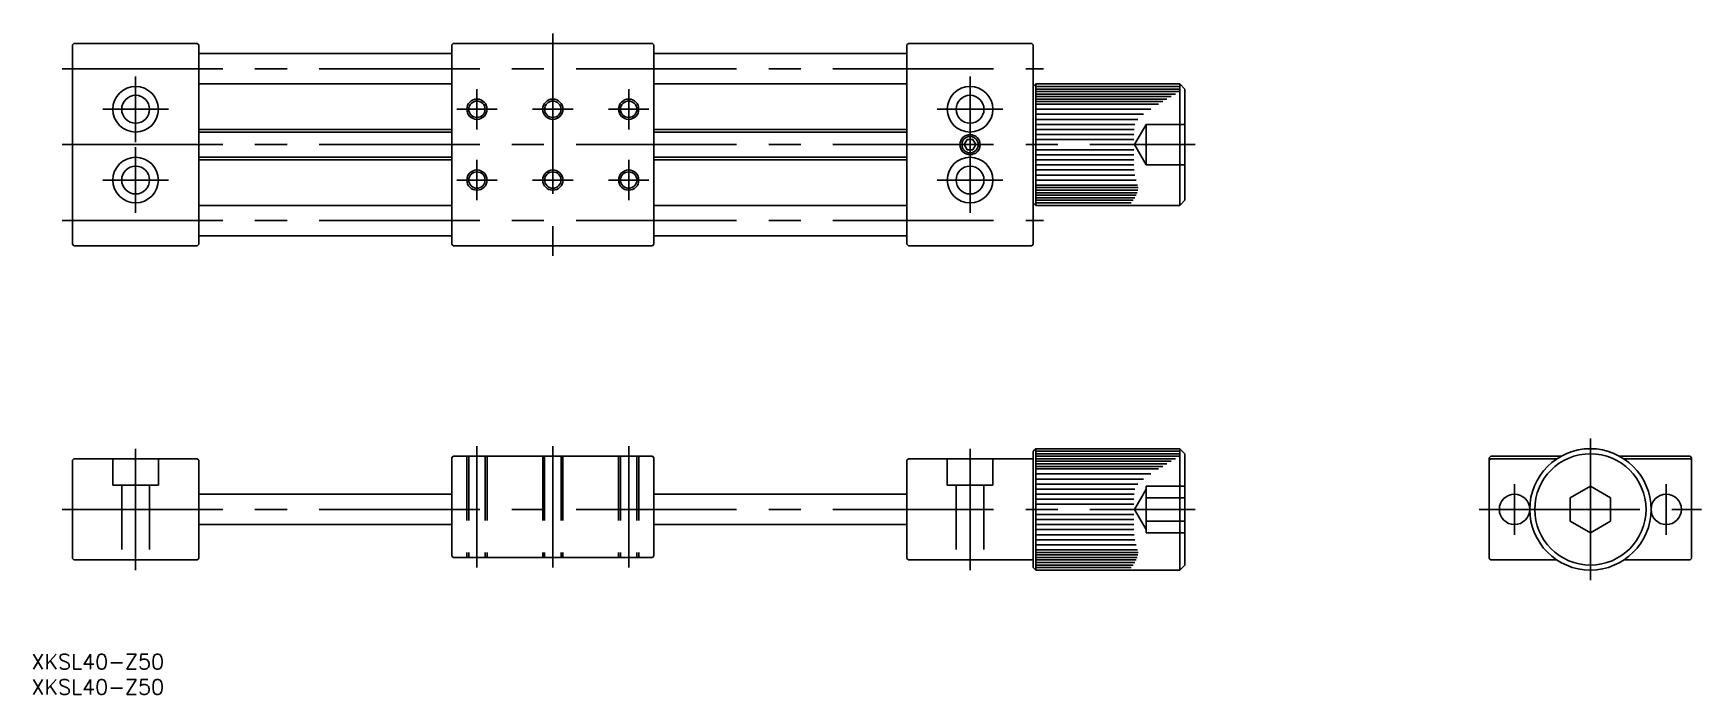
# Model space of a CAD drawing. Extents: x -308 to 22, y -37 to 94.
import ezdxf

# ---------------------------------------------------------------- set-up
doc = ezdxf.new("R2010")
doc.units = 0
doc.linetypes.add('CENTER', pattern=[50.8, 31.75, -6.35, 6.35, -6.35])
doc.linetypes.add('DASHED', pattern=[19.05, 12.7, -6.35])
doc.layers.get('0').update_dxf_attribs({"linetype": 'CONTINUOUS'})
doc.layers.add('CENTER', color=1, linetype='CONTINUOUS')
doc.styles.get("Standard").update_dxf_attribs({"font": 'txt.shx', "height": 3, "bigfont": 'bigfont.shx'})

# ---------------------------------------------------------------- blocks, each defined once
blk = doc.blocks.new('*U2')
at = {"color": 7, "linetype": 'CONTINUOUS'}
blk.add_text('XKSL40-Z50', height=3, dxfattribs=at).set_placement((-308.26, -31.61))
blk = doc.blocks.new('*U3')
at = {"color": 7, "linetype": 'CONTINUOUS'}
blk.add_text('XKSL40-Z50', height=3, dxfattribs=at).set_placement((-308.26, -36.61))

msp = doc.modelspace()

# ---------------------------------------------------------------- linework, layer by layer
at = {"color": 7, "linetype": 'CONTINUOUS'}
for p, q in [((-300.16, 91.79), (-299.86, 92.09)), ((-300.16, 91.79), (-300.16, 52.39)), ((-299.86, 92.09), (-275.46, 92.09)), ((-275.16, 91.79), (-275.46, 92.09)), ((-275.16, 91.79), (-275.16, 52.39)), ((-275.16, 90.09), (-225.16, 90.09)), ((-225.16, 91.79), (-224.86, 92.09)), ((-225.16, 91.79), (-225.16, 52.39)), ((-224.86, 92.09), (-185.46, 92.09)), ((-185.46, 92.09), (-185.16, 91.79)), ((-185.16, 91.79), (-185.16, 52.39)), ((-185.16, 90.09), (-135.16, 90.09)), ((-135.16, 91.79), (-134.86, 92.09)), ((-135.16, 91.79), (-135.16, 52.39)), ((-134.86, 92.09), (-110.46, 92.09)), ((-110.16, 91.79), (-110.46, 92.09)), ((-110.16, 91.79), (-110.16, 52.39)), ((-225.16, 84.09), (-275.16, 84.09)), ((-135.16, 84.09), (-185.16, 84.09)), ((-109.66, 84.09), (-110.16, 83.59)), ((-110.16, 83.59), (-110.16, 60.59)), ((-109.66, 84.09), (-81.16, 84.09)), ((-109.66, 84.09), (-109.66, 60.09)), ((-109.66, 83.59), (-81.16, 83.59)), ((-81.16, 83.09), (-109.66, 83.09)), ((-109.66, 82.59), (-81.16, 82.59)), ((-81.16, 84.09), (-81.16, 60.09)), ((-80.16, 83.09), (-81.16, 84.09)), ((-80.16, 83.09), (-80.16, 61.09)), ((-82.03, 82.09), (-109.66, 82.09)), ((-109.66, 81.59), (-82.9, 81.59)), ((-83.74, 81.09), (-109.66, 81.09)), ((-109.66, 80.59), (-84.57, 80.59)), ((-85.4, 80.09), (-109.66, 80.09)), ((-109.66, 79.09), (-86.94, 79.09)), ((-88.36, 78.09), (-109.66, 78.09)), ((-109.66, 77.09), (-89.47, 77.09)), ((-90.1, 76.09), (-109.66, 76.09)), ((-275.16, 75.09), (-225.16, 75.09)), ((-185.16, 75.09), (-135.16, 75.09)), ((-123.24, 73.09), (-123.82, 72.09)), ((-122.08, 73.09), (-123.24, 73.09)), ((-121.51, 72.09), (-122.08, 73.09)), ((-109.66, 75.09), (-90.21, 75.09)), ((-90.25, 74.09), (-109.66, 74.09)), ((-109.66, 73.09), (-90.28, 73.09)), ((-123.82, 72.09), (-123.24, 71.09)), ((-123.24, 71.09), (-122.08, 71.09)), ((-122.08, 71.09), (-121.51, 72.09)), ((-90.3, 71.09), (-109.66, 71.09)), ((-109.66, 70.09), (-90.29, 70.09)), ((-275.16, 69.09), (-225.16, 69.09)), ((-185.16, 69.09), (-135.16, 69.09)), ((-90.28, 69.09), (-109.66, 69.09)), ((-109.66, 68.09), (-90.25, 68.09)), ((-90.21, 67.09), (-109.66, 67.09)), ((-90.08, 66.09), (-109.66, 66.09)), ((-109.66, 65.09), (-89.83, 65.09)), ((-89.54, 64.09), (-109.66, 64.09)), ((-109.66, 63.59), (-89.45, 63.59)), ((-89.47, 63.09), (-109.66, 63.09)), ((-225.16, 60.09), (-275.16, 60.09)), ((-185.16, 60.09), (-135.16, 60.09)), ((-109.66, 60.09), (-110.16, 60.59)), ((-109.66, 62.59), (-89.59, 62.59)), ((-89.8, 62.09), (-109.66, 62.09)), ((-109.66, 61.59), (-90.09, 61.59)), ((-90.42, 61.09), (-109.66, 61.09)), ((-109.66, 60.59), (-90.78, 60.59)), ((-81.16, 60.09), (-109.66, 60.09)), ((-81.16, 60.09), (-80.16, 61.09)), ((-275.16, 54.09), (-225.16, 54.09)), ((-135.16, 54.09), (-185.16, 54.09)), ((-299.86, 52.09), (-300.16, 52.39)), ((-299.86, 52.09), (-275.46, 52.09)), ((-275.46, 52.09), (-275.16, 52.39)), ((-224.86, 52.09), (-225.16, 52.39)), ((-224.86, 52.09), (-185.46, 52.09)), ((-185.46, 52.09), (-185.16, 52.39)), ((-134.86, 52.09), (-135.16, 52.39)), ((-134.86, 52.09), (-110.46, 52.09)), ((-110.46, 52.09), (-110.16, 52.39)), ((-300.16, 9.7), (-299.86, 10)), ((-275.46, 10), (-299.86, 10)), ((-275.16, 9.7), (-275.46, 10)), ((-224.86, 10.5), (-225.16, 10.2)), ((-225.16, 10.2), (-225.16, -9.2)), ((-185.46, 10.5), (-224.86, 10.5)), ((-185.16, 10.2), (-185.46, 10.5)), ((-185.16, 10.2), (-185.16, -9.2)), ((-135.16, 9.7), (-134.86, 10)), ((-110.46, 10), (-134.86, 10)), ((-110.46, 10), (-110.16, 9.7)), ((-109.66, 12), (-110.16, 11.5)), ((-110.16, 11.5), (-110.16, -11.5)), ((-109.66, 12), (-81.16, 12)), ((-109.66, 12), (-109.66, -12)), ((-109.66, 11.5), (-81.16, 11.5)), ((-81.16, 11), (-109.66, 11)), ((-109.66, 10.5), (-81.16, 10.5)), ((-82.03, 10), (-109.66, 10)), ((-81.16, 12), (-81.16, -12)), ((-80.16, 11), (-81.16, 12)), ((-80.16, 11), (-80.16, -11)), ((-19.7, 10.5), (-20, 10.2)), ((-20, 10.2), (-20, -9.7)), ((-19.7, 10), (-20, 9.7)), ((-19.7, 10.5), (-5.81, 10.5)), ((-19.7, 10), (-6.63, 10)), ((5.81, 10.5), (19.7, 10.5)), ((6.63, 10), (19.7, 10)), ((19.7, 10.5), (20, 10.2)), ((19.7, 10), (20, 9.7)), ((20, 10.2), (20, -9.7)), ((-300.16, 9.7), (-300.16, -9.7)), ((-275.16, -9.7), (-275.16, 9.7)), ((-135.16, 9.7), (-135.16, -9.7)), ((-110.16, 9.7), (-110.16, -9.7)), ((-110.16, 9.7), (-110.16, -9.7)), ((-109.66, 9.5), (-82.9, 9.5)), ((-83.74, 9), (-109.66, 9)), ((-109.66, 8.5), (-84.57, 8.5)), ((-85.4, 8), (-109.66, 8)), ((-109.66, 7), (-86.94, 7)), ((-88.36, 6), (-109.66, 6)), ((-109.66, 5), (-89.47, 5)), ((-90.1, 4), (-109.66, 4)), ((0, 4.62), (-4, 2.31)), ((4, 2.31), (0, 4.62)), ((-225.16, 3), (-275.16, 3)), ((-135.16, 3), (-185.16, 3)), ((-109.66, 3), (-90.21, 3)), ((-90.25, 2), (-109.66, 2)), ((-109.66, 1), (-90.28, 1)), ((-4, 2.31), (-4, -2.31)), ((4, -2.31), (4, 2.31)), ((-275.16, -3), (-225.16, -3)), ((-185.16, -3), (-135.16, -3)), ((-90.3, -1), (-109.66, -1)), ((-109.66, -2), (-90.29, -2)), ((-90.28, -3), (-109.66, -3)), ((-4, -2.31), (0, -4.62)), ((0, -4.62), (4, -2.31)), ((-109.66, -4), (-90.25, -4)), ((-90.21, -5), (-109.66, -5)), ((-90.08, -6), (-109.66, -6)), ((-299.86, -10), (-300.16, -9.7)), ((-275.46, -10), (-275.16, -9.7)), ((-224.86, -9.5), (-225.16, -9.2)), ((-224.86, -9.5), (-185.46, -9.5)), ((-185.46, -9.5), (-185.16, -9.2)), ((-134.86, -10), (-135.16, -9.7)), ((-110.46, -10), (-110.16, -9.7)), ((-109.66, -7), (-89.83, -7)), ((-89.54, -8), (-109.66, -8)), ((-109.66, -8.5), (-89.45, -8.5)), ((-89.47, -9), (-109.66, -9)), ((-109.66, -9.5), (-89.59, -9.5)), ((-19.7, -10), (-20, -9.7)), ((19.7, -10), (20, -9.7)), ((-299.86, -10), (-275.46, -10)), ((-134.86, -10), (-110.46, -10)), ((-109.66, -12), (-110.16, -11.5)), ((-89.8, -10), (-109.66, -10)), ((-109.66, -10.5), (-90.09, -10.5)), ((-90.42, -11), (-109.66, -11)), ((-109.66, -11.5), (-90.78, -11.5)), ((-81.16, -12), (-109.66, -12)), ((-81.16, -12), (-80.16, -11)), ((-19.7, -10), (-6.63, -10)), ((6.63, -10), (19.7, -10))]:
    msp.add_line(p, q, dxfattribs=at)
at = {"color": 3, "linetype": 'DASHED'}
for p, q in [((-87.86, 76.09), (-90.17, 72.09)), ((-80.16, 76.09), (-87.86, 76.09)), ((-87.86, 76.09), (-87.86, 68.09)), ((-87.86, 68.09), (-90.17, 72.09)), ((-87.86, 72.09), (-80.16, 72.09)), ((-87.86, 68.09), (-80.16, 68.09)), ((-292.16, 10), (-292.16, 4.8)), ((-283.16, 4.8), (-283.16, 10)), ((-222.16, 10.5), (-222.16, -9.5)), ((-221.78, 10.5), (-221.78, -9.5)), ((-218.54, 10.5), (-218.54, -9.5)), ((-218.16, 10.5), (-218.16, -9.5)), ((-207.16, 10.5), (-207.16, -9.5)), ((-206.78, 10.5), (-206.78, -9.5)), ((-203.54, 10.5), (-203.54, -9.5)), ((-203.16, 10.5), (-203.16, -9.5)), ((-192.16, 10.5), (-192.16, -9.5)), ((-191.78, 10.5), (-191.78, -9.5)), ((-188.54, 10.5), (-188.54, -9.5)), ((-188.16, 10.5), (-188.16, -9.5)), ((-127.16, 10), (-127.16, 4.8)), ((-118.16, 4.8), (-118.16, 10)), ((-292.16, 4.8), (-283.16, 4.8)), ((-290.41, 4.8), (-290.41, -10)), ((-284.91, 4.8), (-284.91, -10)), ((-127.16, 4.8), (-118.16, 4.8)), ((-125.41, 4.8), (-125.41, -10)), ((-119.91, 4.8), (-119.91, -10)), ((-87.86, 4), (-90.17, 0)), ((-87.86, 4.62), (-87.86, -4.62)), ((-80.16, 4.62), (-87.86, 4.62)), ((-87.86, -4), (-90.17, 0)), ((-80.16, 2.31), (-87.86, 2.31)), ((-80.16, -2.31), (-87.86, -2.31)), ((-80.16, -4.62), (-87.86, -4.62))]:
    msp.add_line(p, q, dxfattribs=at)
at = {"color": 3, "linetype": 'CONTINUOUS'}
for p, q in [((-275.16, 74.54), (-225.16, 74.54)), ((-185.16, 74.54), (-135.16, 74.54)), ((-275.16, 69.63), (-225.16, 69.63)), ((-185.16, 69.63), (-135.16, 69.63))]:
    msp.add_line(p, q, dxfattribs=at)
at = {"color": 7, "linetype": 'CONTINUOUS'}
for centre, radius in [((-287.66, 79.09), 4.5), ((-122.66, 79.09), 4.5), ((-287.66, 79.09), 2.75), ((-220.16, 79.09), 1.62), ((-205.16, 79.09), 1.62), ((-190.16, 79.09), 1.62), ((-122.66, 79.09), 2.75), ((-122.66, 72.09), 1.62), ((-287.66, 65.09), 4.5), ((-122.66, 65.09), 4.5), ((-287.66, 65.09), 2.75), ((-220.16, 65.09), 1.62), ((-205.16, 65.09), 1.62), ((-190.16, 65.09), 1.62), ((-122.66, 65.09), 2.75), ((0, 0), 12), ((0, 0), 11), ((-15, 0), 3), ((15, 0), 3)]:
    msp.add_circle(centre, radius, dxfattribs=at)
at = {"color": 3, "linetype": 'CONTINUOUS'}
for centre in [(-220.16, 79.09), (-205.16, 79.09), (-190.16, 79.09), (-122.66, 72.09), (-220.16, 65.09), (-205.16, 65.09), (-190.16, 65.09)]:
    msp.add_circle(centre, 2, dxfattribs=at)
at = {"layer": 'CENTER', "color": 1, "linetype": 'CENTER'}
for p, q in [((-205.16, 94.09), (-205.16, 50.09)), ((-302.16, 87.09), (-108.16, 87.09)), ((-287.66, 85.59), (-287.66, 72.59)), ((-220.16, 83.09), (-220.16, 75.09)), ((-190.16, 83.09), (-190.16, 75.09)), ((-122.66, 85.59), (-122.66, 58.59)), ((-281.16, 79.09), (-294.16, 79.09)), ((-224.16, 79.09), (-216.16, 79.09)), ((-209.16, 79.09), (-201.16, 79.09)), ((-194.16, 79.09), (-186.16, 79.09)), ((-129.16, 79.09), (-116.16, 79.09)), ((-302.16, 72.09), (-78.16, 72.09)), ((-287.66, 71.59), (-287.66, 58.59)), ((-220.16, 69.09), (-220.16, 61.09)), ((-190.16, 69.09), (-190.16, 61.09)), ((-281.16, 65.09), (-294.16, 65.09)), ((-224.16, 65.09), (-216.16, 65.09)), ((-209.16, 65.09), (-201.16, 65.09)), ((-194.16, 65.09), (-186.16, 65.09)), ((-129.16, 65.09), (-116.16, 65.09)), ((-302.16, 57.09), (-108.16, 57.09)), ((0, 14), (0, -14)), ((-287.66, 12), (-287.66, -12)), ((-220.16, 12.5), (-220.16, -11.5)), ((-205.16, 12.5), (-205.16, -11.5)), ((-190.16, 12.5), (-190.16, -11.5)), ((-122.66, 12), (-122.66, -12)), ((-15, 5), (-15, -5)), ((15, 5), (15, -5)), ((-302.16, 0), (-78.16, 0)), ((-22, 0), (22, 0))]:
    msp.add_line(p, q, dxfattribs=at)

# ---------------------------------------------------------------- block references
at = {"color": 7, "linetype": 'CONTINUOUS'}
for name in ['*U2', '*U3']:
    msp.add_blockref(name, (0, 0), dxfattribs=at)

doc.saveas('drawing.dxf')
